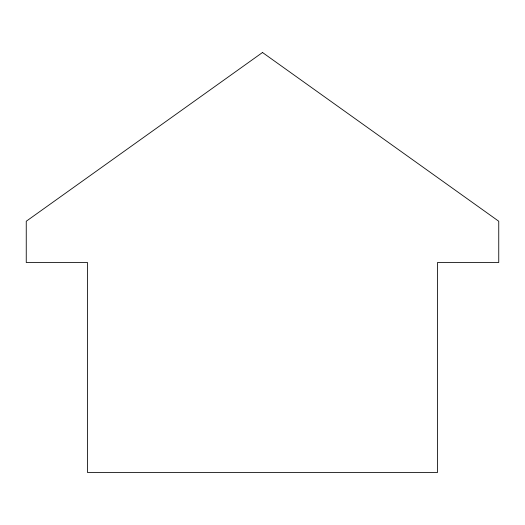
<?xml version="1.0" encoding="UTF-8"?>
<svg xmlns="http://www.w3.org/2000/svg" width="525" height="525" viewBox="0 0 525 525"><rect width="100%" height="100%" fill="white"/><g stroke="black" fill="none" stroke-linecap="round" stroke-linejoin="round"><path stroke-width="0.79" d="M262.5 52.5L26.25 221.248L26.25 262.5L87.498 262.5L87.498 472.5L437.502 472.5L437.502 262.5L498.75 262.5L498.75 221.248L262.5 52.5"/></g></svg>
